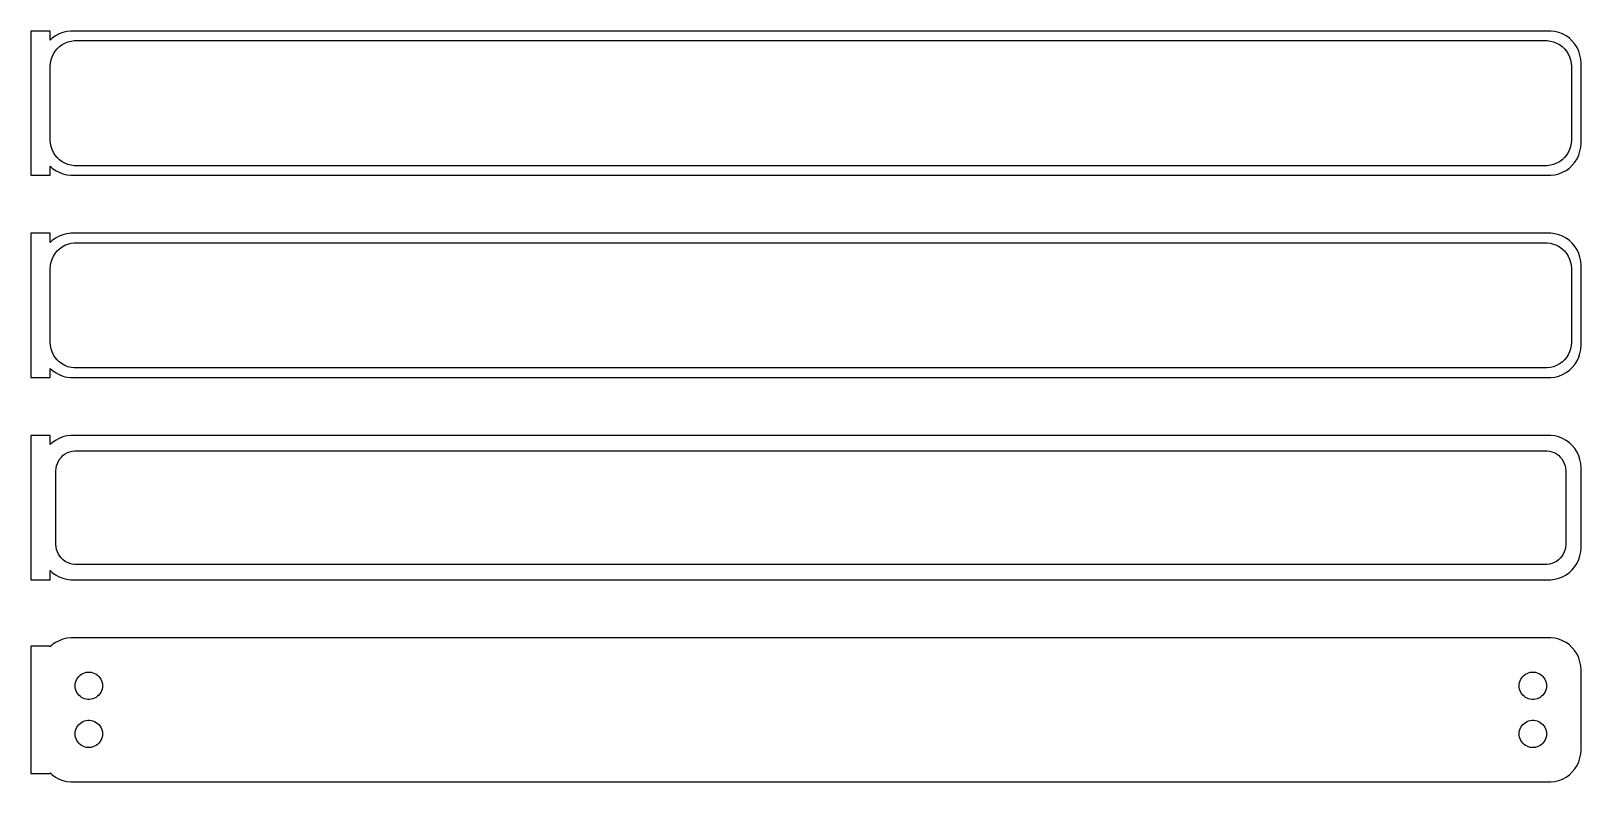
# Model space of a CAD drawing. Header units: metres. Extents: x -122 to 120, y 115 to 232.
import ezdxf

# ---------------------------------------------------------------- set-up
doc = ezdxf.new("R2010")
doc.units = ezdxf.units.M

msp = doc.modelspace()

# ---------------------------------------------------------------- linework, layer by layer
for p, q in [((-118.5, 231.74), (-121.5, 231.74)), ((-121.5, 231.74), (-121.5, 209.26)), ((-118.5, 230.309), (-118.5, 231.74)), ((-118.187, 230.603), (-118.5, 230.309)), ((-117.679, 230.972), (-118.187, 230.603)), ((-117.129, 231.274), (-117.679, 230.972)), ((-116.545, 231.505), (-117.129, 231.274)), ((-117.05, 229.332), (-116.643, 229.627)), ((-116.643, 229.627), (-116.203, 229.869)), ((-115.937, 231.661), (-116.545, 231.505)), ((-116.203, 229.869), (-115.736, 230.054)), ((-115.314, 231.74), (-115.937, 231.661)), ((-115.736, 230.054), (-115.25, 230.179)), ((115.314, 231.74), (-115.314, 231.74)), ((-115.25, 230.179), (-114.751, 230.242)), ((-114.751, 230.242), (114.751, 230.242)), ((114.751, 230.242), (115.25, 230.179)), ((115.25, 230.179), (115.736, 230.054)), ((115.937, 231.661), (115.314, 231.74)), ((115.736, 230.054), (116.203, 229.869)), ((116.545, 231.505), (115.937, 231.661)), ((116.203, 229.869), (116.643, 229.627)), ((117.129, 231.274), (116.545, 231.505)), ((116.643, 229.627), (117.05, 229.332)), ((117.679, 230.972), (117.129, 231.274)), ((118.187, 230.603), (117.679, 230.972)), ((118.645, 230.173), (118.187, 230.603)), ((119.045, 229.689), (118.645, 230.173)), ((119.382, 229.159), (119.045, 229.689)), ((-118.468, 226.751), (-118.374, 227.245)), ((-118.374, 227.245), (-118.219, 227.722)), ((-118.219, 227.722), (-118.005, 228.177)), ((-118.005, 228.177), (-117.736, 228.601)), ((-117.736, 228.601), (-117.416, 228.988)), ((-117.416, 228.988), (-117.05, 229.332)), ((117.05, 229.332), (117.416, 228.988)), ((117.416, 228.988), (117.736, 228.601)), ((117.736, 228.601), (118.005, 228.177)), ((118.005, 228.177), (118.219, 227.722)), ((118.219, 227.722), (118.374, 227.245)), ((118.374, 227.245), (118.468, 226.751)), ((119.649, 228.591), (119.382, 229.159)), ((119.843, 227.993), (119.649, 228.591)), ((119.961, 227.377), (119.843, 227.993)), ((120, 226.75), (119.961, 227.377)), ((-118.5, 226.25), (-118.468, 226.751)), ((-118.5, 214.75), (-118.5, 226.25)), ((118.468, 226.751), (118.5, 226.25)), ((118.5, 226.25), (118.5, 214.75)), ((120, 214.25), (120, 226.75)), ((-118.468, 214.249), (-118.5, 214.75)), ((-118.374, 213.755), (-118.468, 214.249)), ((-118.219, 213.278), (-118.374, 213.755)), ((-118.005, 212.823), (-118.219, 213.278)), ((-117.736, 212.399), (-118.005, 212.823)), ((118.005, 212.823), (117.736, 212.399)), ((118.219, 213.278), (118.005, 212.823)), ((118.374, 213.755), (118.219, 213.278)), ((118.468, 214.249), (118.374, 213.755)), ((118.5, 214.75), (118.468, 214.249)), ((119.649, 212.409), (119.843, 213.007)), ((119.843, 213.007), (119.961, 213.623)), ((119.961, 213.623), (120, 214.25)), ((-118.5, 210.691), (-118.187, 210.397)), ((-118.5, 209.26), (-118.5, 210.691)), ((-118.187, 210.397), (-117.679, 210.028)), ((-117.416, 212.012), (-117.736, 212.399)), ((-117.05, 211.668), (-117.416, 212.012)), ((-116.643, 211.373), (-117.05, 211.668)), ((-116.203, 211.131), (-116.643, 211.373)), ((-115.736, 210.946), (-116.203, 211.131)), ((-115.25, 210.821), (-115.736, 210.946)), ((-114.751, 210.758), (-115.25, 210.821)), ((114.751, 210.758), (-114.751, 210.758)), ((115.25, 210.821), (114.751, 210.758)), ((115.736, 210.946), (115.25, 210.821)), ((116.203, 211.131), (115.736, 210.946)), ((116.643, 211.373), (116.203, 211.131)), ((117.05, 211.668), (116.643, 211.373)), ((117.416, 212.012), (117.05, 211.668)), ((117.736, 212.399), (117.416, 212.012)), ((117.679, 210.028), (118.187, 210.397)), ((118.187, 210.397), (118.645, 210.827)), ((118.645, 210.827), (119.045, 211.311)), ((119.045, 211.311), (119.382, 211.841)), ((119.382, 211.841), (119.649, 212.409)), ((-121.5, 209.26), (-118.5, 209.26)), ((-117.679, 210.028), (-117.129, 209.726)), ((-117.129, 209.726), (-116.545, 209.495)), ((-116.545, 209.495), (-115.937, 209.339)), ((-115.937, 209.339), (-115.314, 209.26)), ((-115.314, 209.26), (115.314, 209.26)), ((115.314, 209.26), (115.937, 209.339)), ((115.937, 209.339), (116.545, 209.495)), ((116.545, 209.495), (117.129, 209.726)), ((117.129, 209.726), (117.679, 210.028)), ((-118.5, 200.24), (-121.5, 200.24)), ((-121.5, 200.24), (-121.5, 177.76)), ((-118.5, 198.809), (-118.5, 200.24)), ((-118.187, 199.103), (-118.5, 198.809)), ((-117.679, 199.472), (-118.187, 199.103)), ((-117.129, 199.774), (-117.679, 199.472)), ((-116.545, 200.005), (-117.129, 199.774)), ((-117.05, 197.832), (-116.643, 198.127)), ((-116.643, 198.127), (-116.203, 198.369)), ((-115.937, 200.161), (-116.545, 200.005)), ((-116.203, 198.369), (-115.736, 198.554)), ((-115.314, 200.24), (-115.937, 200.161)), ((-115.736, 198.554), (-115.25, 198.679)), ((115.314, 200.24), (-115.314, 200.24)), ((-115.25, 198.679), (-114.751, 198.742)), ((-114.751, 198.742), (114.751, 198.742)), ((114.751, 198.742), (115.25, 198.679)), ((115.25, 198.679), (115.736, 198.554)), ((115.937, 200.161), (115.314, 200.24)), ((115.736, 198.554), (116.203, 198.369)), ((116.545, 200.005), (115.937, 200.161)), ((116.203, 198.369), (116.643, 198.127)), ((117.129, 199.774), (116.545, 200.005)), ((116.643, 198.127), (117.05, 197.832)), ((117.679, 199.472), (117.129, 199.774)), ((118.187, 199.103), (117.679, 199.472)), ((118.645, 198.673), (118.187, 199.103)), ((119.045, 198.189), (118.645, 198.673)), ((119.382, 197.659), (119.045, 198.189)), ((-118.468, 195.251), (-118.374, 195.745)), ((-118.374, 195.745), (-118.219, 196.222)), ((-118.219, 196.222), (-118.005, 196.677)), ((-118.005, 196.677), (-117.736, 197.101)), ((-117.736, 197.101), (-117.416, 197.488)), ((-117.416, 197.488), (-117.05, 197.832)), ((117.05, 197.832), (117.416, 197.488)), ((117.416, 197.488), (117.736, 197.101)), ((117.736, 197.101), (118.005, 196.677)), ((118.005, 196.677), (118.219, 196.222)), ((118.219, 196.222), (118.374, 195.745)), ((118.374, 195.745), (118.468, 195.251)), ((119.649, 197.091), (119.382, 197.659)), ((119.843, 196.493), (119.649, 197.091)), ((119.961, 195.877), (119.843, 196.493)), ((120, 195.25), (119.961, 195.877)), ((-118.5, 194.75), (-118.468, 195.251)), ((-118.5, 183.25), (-118.5, 194.75)), ((118.468, 195.251), (118.5, 194.75)), ((118.5, 194.75), (118.5, 183.25)), ((120, 182.75), (120, 195.25)), ((-118.468, 182.749), (-118.5, 183.25)), ((-118.374, 182.255), (-118.468, 182.749)), ((-118.219, 181.778), (-118.374, 182.255)), ((-118.005, 181.323), (-118.219, 181.778)), ((-117.736, 180.899), (-118.005, 181.323)), ((118.005, 181.323), (117.736, 180.899)), ((118.219, 181.778), (118.005, 181.323)), ((118.374, 182.255), (118.219, 181.778)), ((118.468, 182.749), (118.374, 182.255)), ((118.5, 183.25), (118.468, 182.749)), ((119.649, 180.909), (119.843, 181.507)), ((119.843, 181.507), (119.961, 182.123)), ((119.961, 182.123), (120, 182.75)), ((-118.5, 179.191), (-118.187, 178.897)), ((-118.5, 177.76), (-118.5, 179.191)), ((-118.187, 178.897), (-117.679, 178.528)), ((-117.416, 180.512), (-117.736, 180.899)), ((-117.05, 180.168), (-117.416, 180.512)), ((-116.643, 179.873), (-117.05, 180.168)), ((-116.203, 179.631), (-116.643, 179.873)), ((-115.736, 179.446), (-116.203, 179.631)), ((-115.25, 179.321), (-115.736, 179.446)), ((-114.751, 179.258), (-115.25, 179.321)), ((114.751, 179.258), (-114.751, 179.258)), ((115.25, 179.321), (114.751, 179.258)), ((115.736, 179.446), (115.25, 179.321)), ((116.203, 179.631), (115.736, 179.446)), ((116.643, 179.873), (116.203, 179.631)), ((117.05, 180.168), (116.643, 179.873)), ((117.416, 180.512), (117.05, 180.168)), ((117.736, 180.899), (117.416, 180.512)), ((117.679, 178.528), (118.187, 178.897)), ((118.187, 178.897), (118.645, 179.327)), ((118.645, 179.327), (119.045, 179.811)), ((119.045, 179.811), (119.382, 180.341)), ((119.382, 180.341), (119.649, 180.909)), ((-121.5, 177.76), (-118.5, 177.76)), ((-117.679, 178.528), (-117.129, 178.226)), ((-117.129, 178.226), (-116.545, 177.995)), ((-116.545, 177.995), (-115.937, 177.839)), ((-115.937, 177.839), (-115.314, 177.76)), ((-115.314, 177.76), (115.314, 177.76)), ((115.314, 177.76), (115.937, 177.839)), ((115.937, 177.839), (116.545, 177.995)), ((116.545, 177.995), (117.129, 178.226)), ((117.129, 178.226), (117.679, 178.528)), ((-118.5, 168.729), (-121.5, 168.729)), ((-121.5, 168.729), (-121.5, 146.271)), ((-118.5, 167.309), (-118.5, 168.729)), ((-118.187, 167.603), (-118.5, 167.309)), ((-117.679, 167.972), (-118.187, 167.603)), ((-117.129, 168.274), (-117.679, 167.972)), ((-116.545, 168.505), (-117.129, 168.274)), ((-115.937, 168.661), (-116.545, 168.505)), ((-115.314, 168.74), (-115.937, 168.661)), ((115.314, 168.74), (-115.314, 168.74)), ((115.937, 168.661), (115.314, 168.74)), ((116.545, 168.505), (115.937, 168.661)), ((117.129, 168.274), (116.545, 168.505)), ((117.679, 167.972), (117.129, 168.274)), ((118.187, 167.603), (117.679, 167.972)), ((118.645, 167.173), (118.187, 167.603)), ((119.045, 166.689), (118.645, 167.173)), ((119.382, 166.159), (119.045, 166.689)), ((-117.515, 164.024), (-117.394, 164.396)), ((-117.394, 164.396), (-117.228, 164.75)), ((-117.228, 164.75), (-117.018, 165.08)), ((-117.018, 165.08), (-116.769, 165.381)), ((-116.769, 165.381), (-116.484, 165.649)), ((-116.484, 165.649), (-116.168, 165.878)), ((-116.168, 165.878), (-115.825, 166.067)), ((-115.825, 166.067), (-115.462, 166.211)), ((-115.462, 166.211), (-115.083, 166.308)), ((-115.083, 166.308), (-114.695, 166.357)), ((-114.695, 166.357), (114.695, 166.357)), ((114.695, 166.357), (115.083, 166.308)), ((115.083, 166.308), (115.462, 166.211)), ((115.462, 166.211), (115.825, 166.067)), ((115.825, 166.067), (116.168, 165.878)), ((116.168, 165.878), (116.484, 165.649)), ((116.484, 165.649), (116.769, 165.381)), ((116.769, 165.381), (117.018, 165.08)), ((117.018, 165.08), (117.228, 164.75)), ((117.228, 164.75), (117.394, 164.396)), ((117.394, 164.396), (117.515, 164.024)), ((119.649, 165.591), (119.382, 166.159)), ((119.843, 164.993), (119.649, 165.591)), ((119.961, 164.377), (119.843, 164.993)), ((120, 163.75), (119.961, 164.377)), ((-117.613, 163.25), (-117.588, 163.64)), ((-117.613, 151.75), (-117.613, 163.25)), ((-117.588, 163.64), (-117.515, 164.024)), ((117.515, 164.024), (117.588, 163.64)), ((117.588, 163.64), (117.613, 163.25)), ((117.613, 163.25), (117.613, 151.75)), ((120, 151.25), (120, 163.75)), ((-117.588, 151.36), (-117.613, 151.75)), ((-117.515, 150.976), (-117.588, 151.36)), ((-117.394, 150.604), (-117.515, 150.976)), ((-117.228, 150.25), (-117.394, 150.604)), ((-117.018, 149.92), (-117.228, 150.25)), ((-116.769, 149.619), (-117.018, 149.92)), ((117.018, 149.92), (116.769, 149.619)), ((117.228, 150.25), (117.018, 149.92)), ((117.394, 150.604), (117.228, 150.25)), ((117.515, 150.976), (117.394, 150.604)), ((117.588, 151.36), (117.515, 150.976)), ((117.613, 151.75), (117.588, 151.36)), ((119.649, 149.409), (119.843, 150.007)), ((119.843, 150.007), (119.961, 150.623)), ((119.961, 150.623), (120, 151.25)), ((-118.5, 146.271), (-118.5, 147.691)), ((-118.5, 147.691), (-118.187, 147.397)), ((-118.187, 147.397), (-117.679, 147.028)), ((-116.484, 149.351), (-116.769, 149.619)), ((-116.168, 149.122), (-116.484, 149.351)), ((-115.825, 148.933), (-116.168, 149.122)), ((-115.462, 148.789), (-115.825, 148.933)), ((-115.083, 148.692), (-115.462, 148.789)), ((-114.695, 148.643), (-115.083, 148.692)), ((114.695, 148.643), (-114.695, 148.643)), ((115.083, 148.692), (114.695, 148.643)), ((115.462, 148.789), (115.083, 148.692)), ((115.825, 148.933), (115.462, 148.789)), ((116.168, 149.122), (115.825, 148.933)), ((116.484, 149.351), (116.168, 149.122)), ((116.769, 149.619), (116.484, 149.351)), ((117.679, 147.028), (118.187, 147.397)), ((118.187, 147.397), (118.645, 147.827)), ((118.645, 147.827), (119.045, 148.311)), ((119.045, 148.311), (119.382, 148.841)), ((119.382, 148.841), (119.649, 149.409)), ((-121.5, 146.271), (-118.5, 146.271)), ((-117.679, 147.028), (-117.129, 146.726)), ((-117.129, 146.726), (-116.545, 146.495)), ((-116.545, 146.495), (-115.937, 146.339)), ((-115.937, 146.339), (-115.314, 146.26)), ((-115.314, 146.26), (115.314, 146.26)), ((115.314, 146.26), (115.937, 146.339)), ((115.937, 146.339), (116.545, 146.495)), ((116.545, 146.495), (117.129, 146.726)), ((117.129, 146.726), (117.679, 147.028)), ((-118.5, 135.903), (-121.5, 135.903)), ((-121.5, 135.903), (-121.5, 116.097)), ((-118.187, 136.103), (-118.5, 135.809)), ((-118.5, 135.809), (-118.5, 135.903)), ((-117.679, 136.472), (-118.187, 136.103)), ((-117.129, 136.774), (-117.679, 136.472)), ((-116.545, 137.005), (-117.129, 136.774)), ((-115.937, 137.161), (-116.545, 137.005)), ((-115.314, 137.24), (-115.937, 137.161)), ((115.314, 137.24), (-115.314, 137.24)), ((115.937, 137.161), (115.314, 137.24)), ((116.545, 137.005), (115.937, 137.161)), ((117.129, 136.774), (116.545, 137.005)), ((117.679, 136.472), (117.129, 136.774)), ((118.187, 136.103), (117.679, 136.472)), ((118.645, 135.673), (118.187, 136.103)), ((119.045, 135.189), (118.645, 135.673)), ((119.382, 134.659), (119.045, 135.189)), ((119.649, 134.091), (119.382, 134.659)), ((119.843, 133.493), (119.649, 134.091)), ((119.961, 132.877), (119.843, 133.493)), ((120, 132.25), (119.961, 132.877)), ((-114.568, 130.281), (-114.485, 130.536)), ((-114.485, 130.536), (-114.371, 130.779)), ((-114.371, 130.779), (-114.227, 131.005)), ((-114.227, 131.005), (-114.057, 131.212)), ((-114.057, 131.212), (-113.861, 131.395)), ((-113.861, 131.395), (-113.644, 131.553)), ((-113.644, 131.553), (-113.409, 131.682)), ((-113.409, 131.682), (-113.16, 131.781)), ((-113.16, 131.781), (-112.9, 131.847)), ((-112.9, 131.847), (-112.634, 131.881)), ((-112.634, 131.881), (-112.366, 131.881)), ((-112.366, 131.881), (-112.1, 131.847)), ((-112.1, 131.847), (-111.84, 131.781)), ((-111.84, 131.781), (-111.591, 131.682)), ((-111.591, 131.682), (-111.356, 131.553)), ((-111.356, 131.553), (-111.139, 131.395)), ((-111.139, 131.395), (-110.943, 131.212)), ((-110.943, 131.212), (-110.773, 131.005)), ((-110.773, 131.005), (-110.629, 130.779)), ((-110.629, 130.779), (-110.515, 130.536)), ((-110.515, 130.536), (-110.432, 130.281)), ((110.432, 130.281), (110.515, 130.536)), ((110.515, 130.536), (110.629, 130.779)), ((110.629, 130.779), (110.773, 131.005)), ((110.773, 131.005), (110.943, 131.212)), ((110.943, 131.212), (111.139, 131.395)), ((111.139, 131.395), (111.356, 131.553)), ((111.356, 131.553), (111.591, 131.682)), ((111.591, 131.682), (111.84, 131.781)), ((111.84, 131.781), (112.1, 131.847)), ((112.1, 131.847), (112.366, 131.881)), ((112.366, 131.881), (112.634, 131.881)), ((112.634, 131.881), (112.9, 131.847)), ((112.9, 131.847), (113.16, 131.781)), ((113.16, 131.781), (113.409, 131.682)), ((113.409, 131.682), (113.644, 131.553)), ((113.644, 131.553), (113.861, 131.395)), ((113.861, 131.395), (114.057, 131.212)), ((114.057, 131.212), (114.227, 131.005)), ((114.227, 131.005), (114.371, 130.779)), ((114.371, 130.779), (114.485, 130.536)), ((114.485, 130.536), (114.568, 130.281)), ((120, 119.75), (120, 132.25)), ((-114.635, 129.75), (-114.618, 130.018)), ((-114.618, 129.482), (-114.635, 129.75)), ((-114.618, 130.018), (-114.568, 130.281)), ((-114.568, 129.219), (-114.618, 129.482)), ((-114.485, 128.964), (-114.568, 129.219)), ((-114.371, 128.721), (-114.485, 128.964)), ((-114.227, 128.495), (-114.371, 128.721)), ((-114.057, 128.288), (-114.227, 128.495)), ((-113.861, 128.105), (-114.057, 128.288)), ((-113.644, 127.947), (-113.861, 128.105)), ((-111.139, 128.105), (-111.356, 127.947)), ((-110.943, 128.288), (-111.139, 128.105)), ((-110.773, 128.495), (-110.943, 128.288)), ((-110.629, 128.721), (-110.773, 128.495)), ((-110.515, 128.964), (-110.629, 128.721)), ((-110.432, 129.219), (-110.515, 128.964)), ((-110.432, 130.281), (-110.382, 130.018)), ((-110.382, 129.482), (-110.432, 129.219)), ((-110.382, 130.018), (-110.365, 129.75)), ((-110.365, 129.75), (-110.382, 129.482)), ((110.365, 129.75), (110.382, 130.018)), ((110.382, 129.482), (110.365, 129.75)), ((110.382, 130.018), (110.432, 130.281)), ((110.432, 129.219), (110.382, 129.482)), ((110.515, 128.964), (110.432, 129.219)), ((110.629, 128.721), (110.515, 128.964)), ((110.773, 128.495), (110.629, 128.721)), ((110.943, 128.288), (110.773, 128.495)), ((111.139, 128.105), (110.943, 128.288)), ((111.356, 127.947), (111.139, 128.105)), ((113.861, 128.105), (113.644, 127.947)), ((114.057, 128.288), (113.861, 128.105)), ((114.227, 128.495), (114.057, 128.288)), ((114.371, 128.721), (114.227, 128.495)), ((114.485, 128.964), (114.371, 128.721)), ((114.568, 129.219), (114.485, 128.964)), ((114.568, 130.281), (114.618, 130.018)), ((114.618, 129.482), (114.568, 129.219)), ((114.618, 130.018), (114.635, 129.75)), ((114.635, 129.75), (114.618, 129.482)), ((-113.409, 127.818), (-113.644, 127.947)), ((-113.16, 127.719), (-113.409, 127.818)), ((-112.9, 127.653), (-113.16, 127.719)), ((-112.634, 127.619), (-112.9, 127.653)), ((-112.366, 127.619), (-112.634, 127.619)), ((-112.1, 127.653), (-112.366, 127.619)), ((-111.84, 127.719), (-112.1, 127.653)), ((-111.591, 127.818), (-111.84, 127.719)), ((-111.356, 127.947), (-111.591, 127.818)), ((111.591, 127.818), (111.356, 127.947)), ((111.84, 127.719), (111.591, 127.818)), ((112.1, 127.653), (111.84, 127.719)), ((112.366, 127.619), (112.1, 127.653)), ((112.634, 127.619), (112.366, 127.619)), ((112.9, 127.653), (112.634, 127.619)), ((113.16, 127.719), (112.9, 127.653)), ((113.409, 127.818), (113.16, 127.719)), ((113.644, 127.947), (113.409, 127.818)), ((-114.485, 123.036), (-114.371, 123.279)), ((-114.371, 123.279), (-114.227, 123.505)), ((-114.227, 123.505), (-114.057, 123.712)), ((-114.057, 123.712), (-113.861, 123.895)), ((-113.861, 123.895), (-113.644, 124.053)), ((-113.644, 124.053), (-113.409, 124.182)), ((-113.409, 124.182), (-113.16, 124.281)), ((-113.16, 124.281), (-112.9, 124.347)), ((-112.9, 124.347), (-112.634, 124.381)), ((-112.634, 124.381), (-112.366, 124.381)), ((-112.366, 124.381), (-112.1, 124.347)), ((-112.1, 124.347), (-111.84, 124.281)), ((-111.84, 124.281), (-111.591, 124.182)), ((-111.591, 124.182), (-111.356, 124.053)), ((-111.356, 124.053), (-111.139, 123.895)), ((-111.139, 123.895), (-110.943, 123.712)), ((-110.943, 123.712), (-110.773, 123.505)), ((-110.773, 123.505), (-110.629, 123.279)), ((-110.629, 123.279), (-110.515, 123.036)), ((110.515, 123.036), (110.629, 123.279)), ((110.629, 123.279), (110.773, 123.505)), ((110.773, 123.505), (110.943, 123.712)), ((110.943, 123.712), (111.139, 123.895)), ((111.139, 123.895), (111.356, 124.053)), ((111.356, 124.053), (111.591, 124.182)), ((111.591, 124.182), (111.84, 124.281)), ((111.84, 124.281), (112.1, 124.347)), ((112.1, 124.347), (112.366, 124.381)), ((112.366, 124.381), (112.634, 124.381)), ((112.634, 124.381), (112.9, 124.347)), ((112.9, 124.347), (113.16, 124.281)), ((113.16, 124.281), (113.409, 124.182)), ((113.409, 124.182), (113.644, 124.053)), ((113.644, 124.053), (113.861, 123.895)), ((113.861, 123.895), (114.057, 123.712)), ((114.057, 123.712), (114.227, 123.505)), ((114.227, 123.505), (114.371, 123.279)), ((114.371, 123.279), (114.485, 123.036)), ((-114.635, 122.25), (-114.618, 122.518)), ((-114.618, 121.982), (-114.635, 122.25)), ((-114.618, 122.518), (-114.568, 122.781)), ((-114.568, 121.719), (-114.618, 121.982)), ((-114.568, 122.781), (-114.485, 123.036)), ((-114.485, 121.464), (-114.568, 121.719)), ((-114.371, 121.221), (-114.485, 121.464)), ((-114.227, 120.995), (-114.371, 121.221)), ((-114.057, 120.788), (-114.227, 120.995)), ((-113.861, 120.605), (-114.057, 120.788)), ((-110.943, 120.788), (-111.139, 120.605)), ((-110.773, 120.995), (-110.943, 120.788)), ((-110.629, 121.221), (-110.773, 120.995)), ((-110.515, 121.464), (-110.629, 121.221)), ((-110.515, 123.036), (-110.432, 122.781)), ((-110.432, 121.719), (-110.515, 121.464)), ((-110.432, 122.781), (-110.382, 122.518)), ((-110.382, 121.982), (-110.432, 121.719)), ((-110.382, 122.518), (-110.365, 122.25)), ((-110.365, 122.25), (-110.382, 121.982)), ((110.365, 122.25), (110.382, 122.518)), ((110.382, 121.982), (110.365, 122.25)), ((110.382, 122.518), (110.432, 122.781)), ((110.432, 121.719), (110.382, 121.982)), ((110.432, 122.781), (110.515, 123.036)), ((110.515, 121.464), (110.432, 121.719)), ((110.629, 121.221), (110.515, 121.464)), ((110.773, 120.995), (110.629, 121.221)), ((110.943, 120.788), (110.773, 120.995)), ((111.139, 120.605), (110.943, 120.788)), ((114.057, 120.788), (113.861, 120.605)), ((114.227, 120.995), (114.057, 120.788)), ((114.371, 121.221), (114.227, 120.995)), ((114.485, 121.464), (114.371, 121.221)), ((114.485, 123.036), (114.568, 122.781)), ((114.568, 121.719), (114.485, 121.464)), ((114.568, 122.781), (114.618, 122.518)), ((114.618, 121.982), (114.568, 121.719)), ((114.618, 122.518), (114.635, 122.25)), ((114.635, 122.25), (114.618, 121.982)), ((-113.644, 120.447), (-113.861, 120.605)), ((-113.409, 120.318), (-113.644, 120.447)), ((-113.16, 120.219), (-113.409, 120.318)), ((-112.9, 120.153), (-113.16, 120.219)), ((-112.634, 120.119), (-112.9, 120.153)), ((-112.366, 120.119), (-112.634, 120.119)), ((-112.1, 120.153), (-112.366, 120.119)), ((-111.84, 120.219), (-112.1, 120.153)), ((-111.591, 120.318), (-111.84, 120.219)), ((-111.356, 120.447), (-111.591, 120.318)), ((-111.139, 120.605), (-111.356, 120.447)), ((111.356, 120.447), (111.139, 120.605)), ((111.591, 120.318), (111.356, 120.447)), ((111.84, 120.219), (111.591, 120.318)), ((112.1, 120.153), (111.84, 120.219)), ((112.366, 120.119), (112.1, 120.153)), ((112.634, 120.119), (112.366, 120.119)), ((112.9, 120.153), (112.634, 120.119)), ((113.16, 120.219), (112.9, 120.153)), ((113.409, 120.318), (113.16, 120.219)), ((113.644, 120.447), (113.409, 120.318)), ((113.861, 120.605), (113.644, 120.447)), ((119.649, 117.909), (119.843, 118.507)), ((119.843, 118.507), (119.961, 119.123)), ((119.961, 119.123), (120, 119.75)), ((-121.5, 116.097), (-118.5, 116.097)), ((-118.5, 116.097), (-118.5, 116.191)), ((-118.5, 116.191), (-118.187, 115.897)), ((118.187, 115.897), (118.645, 116.327)), ((118.645, 116.327), (119.045, 116.811)), ((119.045, 116.811), (119.382, 117.341)), ((119.382, 117.341), (119.649, 117.909)), ((-118.187, 115.897), (-117.679, 115.528)), ((-117.679, 115.528), (-117.129, 115.226)), ((-117.129, 115.226), (-116.545, 114.995)), ((-116.545, 114.995), (-115.937, 114.839)), ((-115.937, 114.839), (-115.314, 114.76)), ((-115.314, 114.76), (115.314, 114.76)), ((115.314, 114.76), (115.937, 114.839)), ((115.937, 114.839), (116.545, 114.995)), ((116.545, 114.995), (117.129, 115.226)), ((117.129, 115.226), (117.679, 115.528)), ((117.679, 115.528), (118.187, 115.897))]:
    msp.add_line(p, q)

doc.saveas('drawing.dxf')
